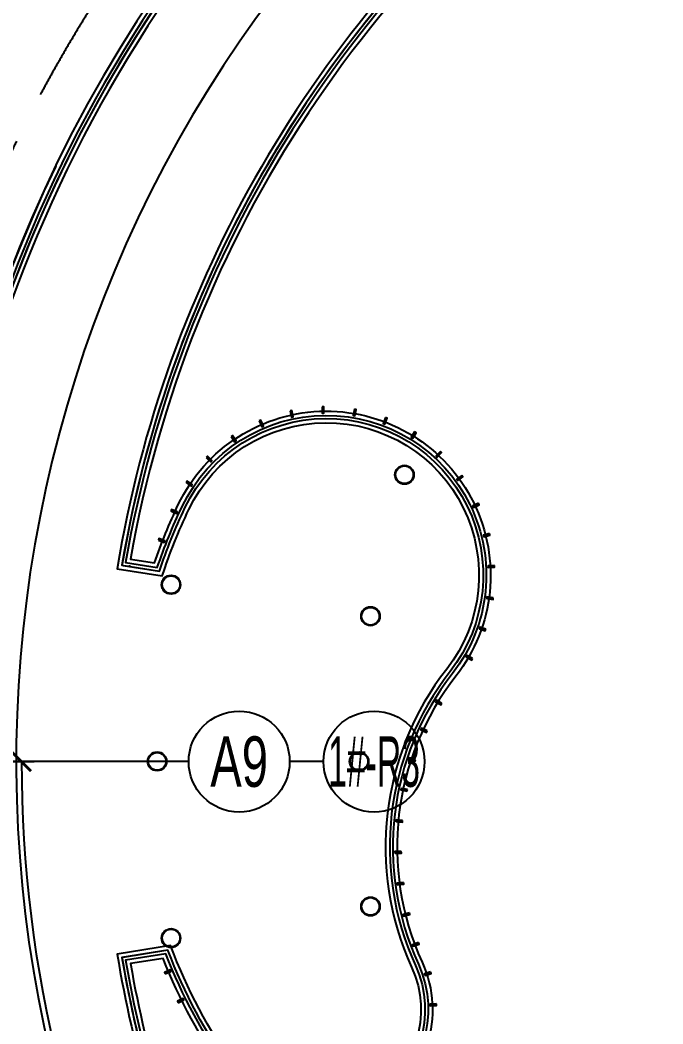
# Model space of a CAD drawing. Extents: x 36903891 to 38126251, y 2073392 to 2924740.
# Drawn here: x 37050943 to 37081502, y 2274162 to 2321887 of the extents above; entities that cross this region are included whole.
import ezdxf
from ezdxf.enums import TextEntityAlignment as Align
from ezdxf.xclip import XClip

# ---------------------------------------------------------------- set-up
doc = ezdxf.new("R2010")
doc.units = 0
doc.header["$LTSCALE"] = 1000
doc.header["$XCLIPFRAME"] = 0
for name, pattern in [('CENTER', [2, 1.25, -0.25, 0.25, -0.25]), ('CENTER2', [28.575, 19.05, -3.175, 3.175, -3.175]), ('HIDDEN', [0.375, 0.25, -0.125])]:
    doc.linetypes.add(name, pattern=pattern)
doc.layers.get('0').update_dxf_attribs({"color": 8})
doc.layers.get('Defpoints').update_dxf_attribs({"color": 8})
for name, color, linetype in [('#幕墙线-平面', 8, 'Continuous'), ('#标注', 8, 'Continuous'), ('#虚线', 8, 'HIDDEN'), ('#轴线', 8, 'CENTER2'), ('A-AL', 8, 'Continuous'), ('A-AL-E', 8, 'Continuous'), ('A-FLOR', 8, 'Continuous'), ('A-GRID', 8, 'CENTER'), ('A-STRS-HRAL', 8, 'Continuous'), ('DIM', 8, 'Continuous'), ('周边建筑', 8, 'Continuous')]:
    doc.layers.add(name, color=color, linetype=linetype)
doc.styles.add('#文字', font='jrs.shx', dxfattribs={"width": 0.7, "bigfont": 'hztxt.shx'})
doc.styles.add('JHZX', font='jrs.shx', dxfattribs={"width": 0.6, "bigfont": 'jhz.shx'})
doc.dimstyles.new('JZBZ-600', dxfattribs={"dimscale": 600, "dimtxt": 3, "dimasz": 1.5, "dimexe": 1, "dimexo": 1, "dimgap": 0.5, "dimtad": 1, "dimdec": 0, "dimdsep": 46, "dimtxsty": 'JHZX', "dimblk1": 'ARCHTICK', "dimblk2": 'ARCHTICK', "dimsah": 1, "dimcen": 0, "dimclrd": 1, "dimclre": 1, "dimclrt": 2, "dimadec": 1, "dimazin": 2, "dimtfac": 1, "dimtdec": 0, "dimtix": 1, "dimtmove": 0, "dimatfit": 3, "dimfxl": 1, "dimtolj": 1, "dimlwd": -1, "dimlwe": -1, "dimarcsym": 1})

# ---------------------------------------------------------------- blocks, each defined once
blk = doc.blocks.new('_ARCHTICK')
at = {"color": 0, "linetype": 'ByBlock', "const_width": 0.15}
blk.add_lwpolyline([(-0.5, -0.5), (0.5, 0.5)], dxfattribs=at)
blk = doc.blocks.new('*D222')
at = {"layer": '#标注', "transparency": 16777216}
for p, q in [((36720053, 2918657), (36721053, 2918657)), ((36727140, 2890233), (36728023, 2890702))]:
    blk.add_line(p, q, dxfattribs=at)
blk.add_arc((36780599, 2918657), 60146, 180, 208, dxfattribs=at)
at = {"layer": 'Defpoints', "color": 0, "transparency": 16777216}
for p in [(36719453, 2918657), (36780599, 2918657), (36721249, 2908903), (36726610, 2889951)]:
    blk.add_point(p, dxfattribs=at)
at = {"layer": '#标注', "transparency": 16777216, "xscale": 900, "yscale": 900, "zscale": 900}
for p, rotation in [((36720453, 2918657), 90.00000000000948), ((36727493, 2890420), 298.000000009856)]:
    blk.add_blockref('_ARCHTICK', p, dxfattribs=dict(at, rotation=rotation))
at = {"layer": '#标注', "transparency": 16777216, "insert": (36723404, 2904397), "char_height": 1800, "attachment_point": 5, "rotation": 284, "style": 'JHZX'}
blk.add_mtext('\\A1;28°', dxfattribs=at)
blk = doc.blocks.new('*U49')
blk.add_line((20, 0), (0, 0))
blk.add_circle((24, 0), 4)
at = {"style": 'JHZX', "width": 0.75}
blk.add_attdef('AXES', text='', height=4, dxfattribs=at).set_placement((24, 0), align=Align.MIDDLE_CENTER)
blk = doc.blocks.new('*U282')
blk.add_line((20, 0), (17.314, 0))
blk.add_circle((24, 0), 4)
at = {"style": 'JHZX', "width": 0.75}
blk.add_attdef('AXES', text='', height=4, dxfattribs=at).set_placement((24, 0), align=Align.MIDDLE_CENTER)
blk = doc.blocks.new('DOTE-11')
at = {"layer": '#虚线', "ltscale": 20}
for radius, start, end in [(93700, 127.74258, 208), (85900, 128.03738, 208), (78100, 128.39118, 208), (76200, 128.39118, 176.00048), (67200, 128.39118, 176.00048)]:
    blk.add_arc((36780599, 2918657), radius, start, end, dxfattribs=at)
at = {"layer": '#轴线'}
for radius, start, end in [(146600, 324.5, 183.99981), (138800, 324.5, 210.18842), (130400, 324.5, 210.32938), (127950, 324.5, 210.37401), (67200, 176.00048, 212.52356)]:
    blk.add_arc((36780599, 2918657), radius, start, end, dxfattribs=at)
blk = doc.blocks.new('A$C80b62fe7')
at = {"layer": '#幕墙线-平面'}
for radius, start, end in [(128529, 333.50225, 195.7758), (127529, 333.53985, 195.7884)]:
    blk.add_arc((71052, 188867), radius, start, end, dxfattribs=at)
blk = doc.blocks.new('DASWQE')
at = {"layer": 'DIM', "ltscale": 10}
blk.add_blockref('A$C80b62fe7', (-71047, -188863), dxfattribs=at)
blk = doc.blocks.new('WERWRR')
at = {"layer": 'A-AL'}
for radius in [450, 420]:
    blk.add_circle((0, 0), radius, dxfattribs=at)
blk = doc.blocks.new('smg')
blk.add_lwpolyline([(-40, 200), (-40, -100), (40, -100), (40, 200)], close=True)
blk.add_lwpolyline([(0, -100), (0, 200)])
blk = doc.blocks.new('A$C216ef243')
at = {"layer": '周边建筑', "ltscale": 5}
for points in [[(-30258, 46884, 0.209087), (-54965, 9617), (-53827, 9437, -0.02773), (-52692, 12205, -1.115363), (-39500, 4052, 0.279733), (-41100, -9552, -0.912771), (-50436, -14893, -0.058278), (-53412, -9371), (-54965, -9617, 0.0596), (-51146, -22310, 0.0596)], [(-32000, 45957, 0.200884), (-55197, 9451), (-53692, 9213, -0.029292), (-52511, 12119, -1.115363), (-39658, 4175, 0.279733), (-41282, -9635, -0.912771), (-50272, -14778, -0.059776), (-53285, -9148), (-55197, -9451, 0.060511), (-51329, -22390)]]:
    blk.add_lwpolyline(points, format="xyb", dxfattribs=at)
at = {"layer": '周边建筑'}
for points in [[(-35558, 43714, 0.183167), (-55600, 9161), (-53454, 8821, -0.03208), (-52195, 11969, -1.115363), (-39934, 4390, 0.279733), (-41600, -9781, -0.912771), (-49985, -14577, -0.062447), (-53059, -8758), (-55600, -9161, 0.062089), (-51650, -22530)], [(-35062, 43857, 0.184427), (-55370, 9327), (-53591, 9045, -0.030479), (-52376, 12055, -1.115363), (-39776, 4267, 0.279733), (-41419, -9698, -0.912771), (-50149, -14692, -0.060913), (-53188, -8981), (-55370, -9327, 0.06119), (-51467, -22450)]]:
    blk.add_lwpolyline(points, format="xyb", dxfattribs=at)
at = {"layer": '周边建筑', "ltscale": 2}
blk.add_lwpolyline([(-55320, 9319), (-53591, 9045, -0.030479), (-52376, 12055, -1.115363), (-39776, 4267, 0.279733), (-41419, -9698, -0.912771), (-50149, -14692, -0.060913), (-53188, -8981), (-55320, -9319)], format="xyb", dxfattribs=at)
at = {"layer": '周边建筑', "ltscale": 5}
for radius, start, end in [(65000, 322.26362, 219.12201), (64800, 128.43776, 178), (55800, 170.3839, 170.3872)]:
    blk.add_arc((0, 0), radius, start, end, dxfattribs=at)
at = {"layer": '周边建筑', "ltscale": 2}
for radius, start, end in [(64650, 128.44386, 178), (56150, 125.9751, 170.3872), (56150, 189.6128, 203.5674)]:
    blk.add_arc((0, 0), radius, start, end, dxfattribs=at)
at = {"layer": '周边建筑'}
for radius, start, end in [(64650, 128.44691, 169.84191), (64450, 128.45918, 178.1778), (60400, 132.02814, 216)]:
    blk.add_arc((0, 0), radius, start, end, dxfattribs=at)
for p, rotation in [((-45812, 16649), 1.189284020855742), ((-44318, 16536), 350.1708648837498), ((-47299, 16474), 12.20770315796149), ((-42874, 16140), 339.1524457466439), ((-48726, 16018), 23.22612229506747), ((-50039, 15298), 34.24454143217329), ((-41532, 15475), 328.1340266095381), ((-51191, 14340), 45.26296056927918), ((-40342, 14565), 317.1156074724323), ((-39347, 13446), 306.0971883353265), ((-52138, 13180), 56.28137970638498), ((-52852, 11863), 65.32549708148517), ((-38585, 12156), 295.0787691982204), ((-53440, 10483), 68.50859594333748), ((-38084, 10745), 284.0603500611146), ((-37861, 9264), 273.0419309240088), ((-37925, 7768), 262.0235117869029), ((-38275, 6311), 251.0050926497969), ((-38896, 4949), 239.9866735126911), ((-40354, 2820), 238.5480200232523), ((-41062, 1498), 245.0589040588298), ((-41616, 105), 251.5697880944074), ((-42009, -1342), 258.0806721299849), ((-42235, -2824), 264.5915561655624), ((-42291, -4322), 271.1024402011399), ((-42177, -5817), 277.6133242367175), ((-41894, -7289), 284.1242082722949), ((-41447, -8720), 290.6350923078725), ((-53157, -9989), 113.0719800092703), ((-40882, -10109), 288.2020123837371), ((-52532, -11352), 116.2550788711227), ((-40616, -11580), 272.2865180745864)]:
    blk.add_blockref('smg', p, dxfattribs=dict(at, rotation=rotation))
for p in [(-41942, 13628), (-53039, 8401), (-43557, 6899), (-53700, 0), (-44100, 0), (-43557, -6899), (-53039, -8401)]:
    blk.add_blockref('WERWRR', p, dxfattribs=at)
blk = doc.blocks.new('CXVFG')
at = {"layer": 'A-AL-E'}
blk.add_lwpolyline([(39235858.4, 2018119.2, 0.3240837), (39249243, 1943050.2)], format="xyb", dxfattribs=at)
at = {"layer": '周边建筑'}
blk.add_blockref('A$C216ef243', (39294377.2, 1989825.2), dxfattribs=at)
blk = doc.blocks.new('ZW-5001')
at = {"layer": '#标注'}
ref = blk.add_blockref('*U49', (36716398.5, 2918657.2), dxfattribs=dict(at, xscale=600.0000000000001, yscale=600.0000000000001))
ref.add_attrib('AXES', 'A9', dxfattribs={"layer": '0', "height": 2400, "style": '#文字', "width": 0.7}).set_placement((36730798.5, 2918657.2), align=Align.MIDDLE_CENTER)
ref = blk.add_blockref('*U282', (36722810.3, 2918657.2), dxfattribs=dict(at, xscale=600.0000000000001, yscale=600.0000000000001, zscale=600.0000000000001))
ref.add_attrib('AXES', '1#-R3', dxfattribs={"layer": '0', "height": 2400, "style": '#文字', "width": 0.5}).set_placement((36737210.3, 2918657.2), align=Align.MIDDLE_CENTER)
dim = blk.add_angular_dim_3p(base=(36721249, 2908902.9), center=(36780598.5, 2918657.2), p1=(36719452.8, 2918657.2), p2=(36726610.1, 2889951), dimstyle='JZBZ-600', override={"dimclrd": 256, "dimclre": 256, "dimclrt": 256}, dxfattribs=at)
dim.commit()
dim.dimension.update_dxf_attribs({"geometry": '*D222', "text_midpoint": (36723403.7, 2904396.9)})
blk = doc.blocks.new('FDGFH')
at = {"layer": 'A-FLOR'}
blk.add_blockref('ZW-5001', (-36780599, -2918657), dxfattribs=at)
at = {"layer": 'A-GRID'}
blk.add_blockref('DOTE-11', (-36780599, -2918657), dxfattribs=at)
blk = doc.blocks.new('JUTEWR')
at = {"layer": 'A-STRS-HRAL'}
blk.add_blockref('DASWQE', (36747505, 2929437), dxfattribs=at)
at = {"layer": 'DIM'}
for name, p in [('FDGFH', (36747510, 2929431)), ('CXVFG', (-2546868, 939616))]:
    blk.add_blockref(name, p, dxfattribs=at)

msp = doc.modelspace()

# ---------------------------------------------------------------- block references
at = {"layer": 'DIM'}
ref = msp.add_blockref('JUTEWR', (363648.3, -642797.5), dxfattribs=at)
XClip(ref).set_block_clipping_path([(36540243.0880557299, 2702892.0700622862), (36938694.1744792983, 3117037.741362222)])

doc.saveas('drawing.dxf')
